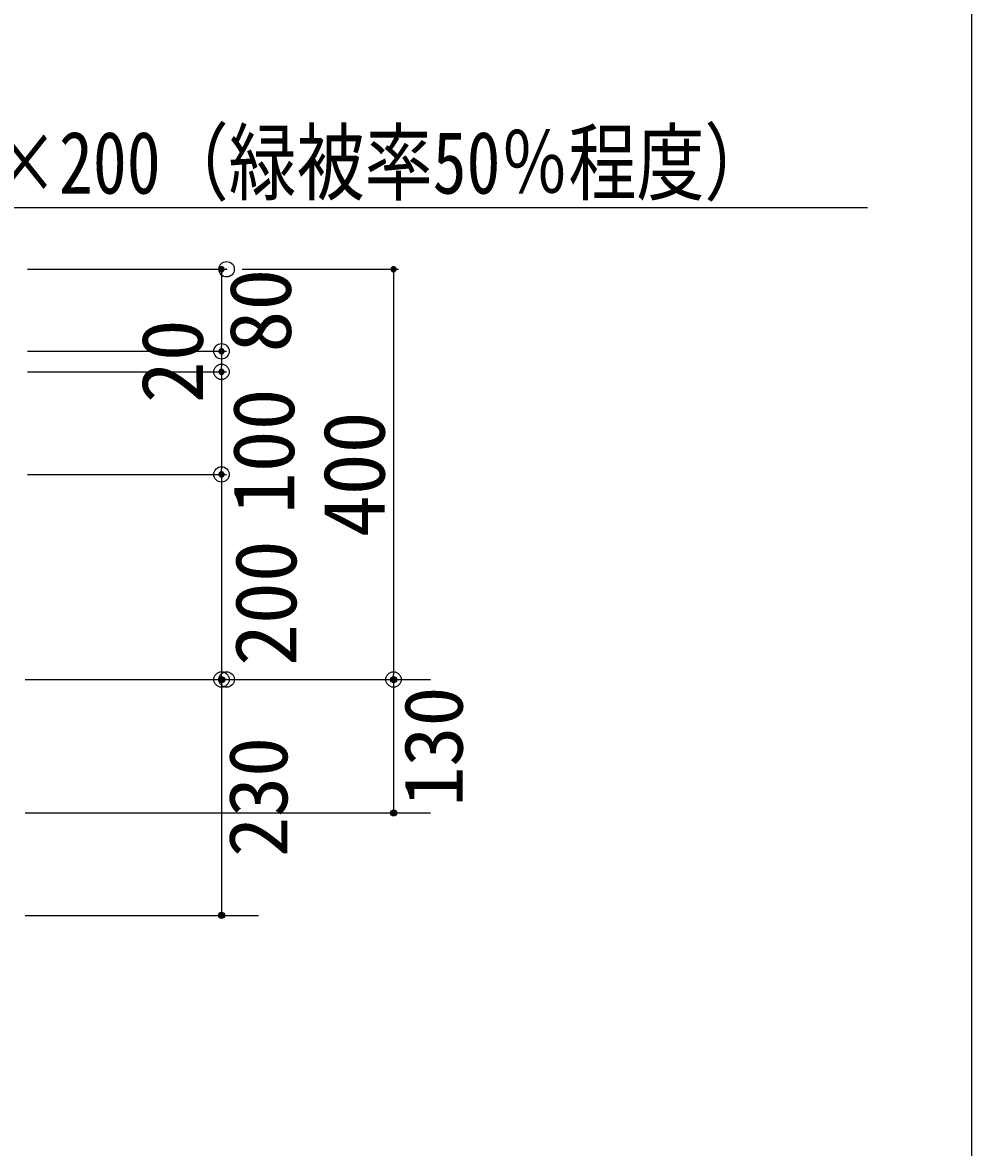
# Model space of a CAD drawing. Units: millimetres on the paper. Extents: x -337 to 306, y -306 to 220.
# Drawn here: x -118.7 to -81.67, y -12.76 to 31.12 of the extents above; entities that cross this region are included whole.
import ezdxf
from ezdxf.enums import TextEntityAlignment as Align

# ---------------------------------------------------------------- set-up
doc = ezdxf.new("R2010")
doc.units = ezdxf.units.MM
doc.header["$PDMODE"] = 32
doc.header["$PDSIZE"] = 0.6
for name, color, linetype in [('0-0_0', 7, 'Continuous'), ('0-1_DEFPOINTS', 7, 'Continuous'), ('0-3_D-TTL-LINE', 7, 'Continuous'), ('0-7_D-STR-DIM_1寸法', 7, 'Continuous'), ('0-9_D-STR-TXT-文字', 7, 'Continuous'), ('0-D_1', 7, 'Continuous')]:
    doc.layers.add(name, color=color, linetype=linetype)
doc.styles.add('ＭＳ ゴシック', font='')
doc.styles.get('ＭＳ ゴシック').set_extended_font_data('MS Gothic')

msp = doc.modelspace()

# ---------------------------------------------------------------- linework, layer by layer
at = {"layer": '0-0_0'}
for p, q in [((-118.599, 5.494), (-109.494, 5.494)), ((-110.962, 5.494), (-102.782, 5.494)), ((-110.934, 5.374), (-110.934, -3.586)), ((-104.222, 5.374), (-104.222, 0.414)), ((-118.599, 0.294), (-102.782, 0.294)), ((-118.599, -3.706), (-109.494, -3.706))]:
    msp.add_line(p, q, dxfattribs=at)
for centre, radius in [((-110.934, 5.494), 0.12), ((-110.934, 5.494), 0.096), ((-110.934, 5.494), 0.072), ((-110.934, 5.494), 0.048), ((-110.934, 5.494), 0.024), ((-104.222, 5.494), 0.12), ((-104.222, 5.494), 0.096), ((-104.222, 5.494), 0.072), ((-104.222, 5.494), 0.048), ((-104.222, 5.494), 0.024), ((-104.222, 0.294), 0.12), ((-104.222, 0.294), 0.096), ((-104.222, 0.294), 0.072), ((-104.222, 0.294), 0.048), ((-104.222, 0.294), 0.024), ((-110.934, -3.706), 0.12), ((-110.934, -3.706), 0.096), ((-110.934, -3.706), 0.072), ((-110.934, -3.706), 0.048), ((-110.934, -3.706), 0.024)]:
    msp.add_circle(centre, radius, dxfattribs=at)
at = {"layer": '0-1_DEFPOINTS'}
for p in [(-110.734, 21.494), (-110.934, 18.294), (-110.934, 17.494), (-110.934, 13.494), (-110.934, 5.494), (-110.734, 5.494), (-104.222, 5.494)]:
    msp.add_point(p, dxfattribs=at)
at = {"layer": '0-3_D-TTL-LINE'}
msp.add_line((-81.671, 220.017), (-81.671, -229.583), dxfattribs=at)
at = {"layer": '0-7_D-STR-DIM_1寸法'}
for p, q in [((-110.994, 21.574), (-110.994, 21.414)), ((-110.954, 21.591), (-110.954, 21.396)), ((-110.894, 21.585), (-110.894, 21.402)), ((-110.854, 21.554), (-110.854, 21.434)), ((-104.282, 21.574), (-104.282, 21.414)), ((-104.242, 21.591), (-104.242, 21.396)), ((-104.182, 21.585), (-104.182, 21.402)), ((-104.142, 21.554), (-104.142, 21.434)), ((-118.499, 21.494), (-110.734, 21.494)), ((-110.934, 21.394), (-110.934, 21.294)), ((-110.934, 21.294), (-110.934, 18.494)), ((-110.134, 21.494), (-104.022, 21.494)), ((-104.222, 21.394), (-104.222, 21.294)), ((-104.222, 21.294), (-104.222, 5.694)), ((-110.934, 18.394), (-110.934, 18.494)), ((-118.499, 18.294), (-110.734, 18.294)), ((-118.499, 18.294), (-110.734, 18.294)), ((-111.014, 18.234), (-111.014, 18.354)), ((-110.994, 18.374), (-110.994, 18.214)), ((-110.974, 18.202), (-110.974, 18.385)), ((-110.954, 18.391), (-110.954, 18.196)), ((-110.934, 18.194), (-110.934, 18.094)), ((-110.934, 18.094), (-110.934, 17.694)), ((-110.914, 18.196), (-110.914, 18.391)), ((-110.894, 18.385), (-110.894, 18.202)), ((-110.874, 18.214), (-110.874, 18.374)), ((-110.854, 18.354), (-110.854, 18.234)), ((-111.014, 17.434), (-111.014, 17.554)), ((-110.994, 17.574), (-110.994, 17.414)), ((-110.974, 17.402), (-110.974, 17.585)), ((-110.954, 17.591), (-110.954, 17.396)), ((-110.934, 17.594), (-110.934, 17.694)), ((-110.914, 17.396), (-110.914, 17.591)), ((-110.894, 17.585), (-110.894, 17.402)), ((-110.874, 17.414), (-110.874, 17.574)), ((-110.854, 17.554), (-110.854, 17.434)), ((-118.499, 17.494), (-110.734, 17.494)), ((-118.499, 17.494), (-110.734, 17.494)), ((-110.934, 17.394), (-110.934, 17.294)), ((-110.934, 17.294), (-110.934, 13.694)), ((-110.934, 13.594), (-110.934, 13.694)), ((-118.499, 13.494), (-110.734, 13.494)), ((-118.499, 13.494), (-110.734, 13.494)), ((-111.014, 13.434), (-111.014, 13.554)), ((-110.994, 13.574), (-110.994, 13.414)), ((-110.974, 13.402), (-110.974, 13.585)), ((-110.954, 13.591), (-110.954, 13.396)), ((-110.934, 13.394), (-110.934, 13.294)), ((-110.934, 13.294), (-110.934, 5.694)), ((-110.914, 13.396), (-110.914, 13.591)), ((-110.894, 13.585), (-110.894, 13.402)), ((-110.874, 13.414), (-110.874, 13.574)), ((-110.854, 13.554), (-110.854, 13.434)), ((-118.499, 5.494), (-110.734, 5.494)), ((-111.014, 5.434), (-111.014, 5.554)), ((-110.974, 5.402), (-110.974, 5.585)), ((-110.934, 5.594), (-110.934, 5.694)), ((-110.914, 5.396), (-110.914, 5.591)), ((-110.874, 5.414), (-110.874, 5.574)), ((-110.134, 5.494), (-104.022, 5.494)), ((-104.302, 5.434), (-104.302, 5.554)), ((-104.262, 5.402), (-104.262, 5.585)), ((-104.222, 5.594), (-104.222, 5.694)), ((-104.202, 5.396), (-104.202, 5.591)), ((-104.162, 5.414), (-104.162, 5.574))]:
    msp.add_line(p, q, dxfattribs=at)
for points in [[(-110.934, 21.594), (-110.946, 21.593), (-110.959, 21.591), (-110.971, 21.587), (-110.982, 21.581), (-110.993, 21.575), (-111.002, 21.567), (-111.011, 21.557), (-111.018, 21.547), (-111.024, 21.536), (-111.029, 21.525), (-111.032, 21.512), (-111.034, 21.5), (-111.034, 21.487), (-111.032, 21.475), (-111.029, 21.463), (-111.024, 21.451), (-111.018, 21.44), (-111.011, 21.43), (-111.002, 21.421), (-110.993, 21.413), (-110.982, 21.406), (-110.971, 21.401), (-110.959, 21.397), (-110.946, 21.394), (-110.934, 21.394), (-110.934, 21.494)], [(-110.934, 21.394), (-110.921, 21.394), (-110.909, 21.397), (-110.897, 21.401), (-110.886, 21.406), (-110.875, 21.413), (-110.865, 21.421), (-110.857, 21.43), (-110.849, 21.44), (-110.843, 21.451), (-110.839, 21.463), (-110.836, 21.475), (-110.834, 21.487), (-110.834, 21.5), (-110.836, 21.512), (-110.839, 21.525), (-110.843, 21.536), (-110.849, 21.547), (-110.857, 21.557), (-110.865, 21.567), (-110.875, 21.575), (-110.886, 21.581), (-110.897, 21.587), (-110.909, 21.591), (-110.921, 21.593), (-110.934, 21.594), (-110.934, 21.494)], [(-104.222, 21.594), (-104.235, 21.593), (-104.247, 21.591), (-104.259, 21.587), (-104.27, 21.581), (-104.281, 21.575), (-104.29, 21.567), (-104.299, 21.557), (-104.306, 21.547), (-104.312, 21.536), (-104.317, 21.525), (-104.32, 21.512), (-104.322, 21.5), (-104.322, 21.487), (-104.32, 21.475), (-104.317, 21.463), (-104.312, 21.451), (-104.306, 21.44), (-104.299, 21.43), (-104.29, 21.421), (-104.281, 21.413), (-104.27, 21.406), (-104.259, 21.401), (-104.247, 21.397), (-104.235, 21.394), (-104.222, 21.394), (-104.222, 21.494)], [(-104.222, 21.394), (-104.209, 21.394), (-104.197, 21.397), (-104.185, 21.401), (-104.174, 21.406), (-104.163, 21.413), (-104.154, 21.421), (-104.145, 21.43), (-104.138, 21.44), (-104.132, 21.451), (-104.127, 21.463), (-104.124, 21.475), (-104.122, 21.487), (-104.122, 21.5), (-104.124, 21.512), (-104.127, 21.525), (-104.132, 21.536), (-104.138, 21.547), (-104.145, 21.557), (-104.154, 21.567), (-104.163, 21.575), (-104.174, 21.581), (-104.185, 21.587), (-104.197, 21.591), (-104.209, 21.593), (-104.222, 21.594), (-104.222, 21.494)], [(-110.934, 18.394), (-110.946, 18.393), (-110.959, 18.391), (-110.971, 18.387), (-110.982, 18.381), (-110.993, 18.375), (-111.002, 18.367), (-111.011, 18.357), (-111.018, 18.347), (-111.024, 18.336), (-111.029, 18.325), (-111.032, 18.312), (-111.034, 18.3), (-111.034, 18.287), (-111.032, 18.275), (-111.029, 18.263), (-111.024, 18.251), (-111.018, 18.24), (-111.011, 18.23), (-111.002, 18.221), (-110.993, 18.213), (-110.982, 18.206), (-110.971, 18.201), (-110.959, 18.197), (-110.946, 18.194), (-110.934, 18.194), (-110.934, 18.294)], [(-110.934, 18.394), (-110.946, 18.393), (-110.959, 18.391), (-110.971, 18.387), (-110.982, 18.381), (-110.993, 18.375), (-111.002, 18.367), (-111.011, 18.357), (-111.018, 18.347), (-111.024, 18.336), (-111.029, 18.325), (-111.032, 18.312), (-111.034, 18.3), (-111.034, 18.287), (-111.032, 18.275), (-111.029, 18.263), (-111.024, 18.251), (-111.018, 18.24), (-111.011, 18.23), (-111.002, 18.221), (-110.993, 18.213), (-110.982, 18.206), (-110.971, 18.201), (-110.959, 18.197), (-110.946, 18.194), (-110.934, 18.194), (-110.934, 18.294)], [(-110.934, 18.194), (-110.921, 18.194), (-110.909, 18.197), (-110.897, 18.201), (-110.886, 18.206), (-110.875, 18.213), (-110.865, 18.221), (-110.857, 18.23), (-110.849, 18.24), (-110.843, 18.251), (-110.839, 18.263), (-110.836, 18.275), (-110.834, 18.287), (-110.834, 18.3), (-110.836, 18.312), (-110.839, 18.325), (-110.843, 18.336), (-110.849, 18.347), (-110.857, 18.357), (-110.865, 18.367), (-110.875, 18.375), (-110.886, 18.381), (-110.897, 18.387), (-110.909, 18.391), (-110.921, 18.393), (-110.934, 18.394), (-110.934, 18.294)], [(-110.934, 18.194), (-110.921, 18.194), (-110.909, 18.197), (-110.897, 18.201), (-110.886, 18.206), (-110.875, 18.213), (-110.865, 18.221), (-110.857, 18.23), (-110.849, 18.24), (-110.843, 18.251), (-110.839, 18.263), (-110.836, 18.275), (-110.834, 18.287), (-110.834, 18.3), (-110.836, 18.312), (-110.839, 18.325), (-110.843, 18.336), (-110.849, 18.347), (-110.857, 18.357), (-110.865, 18.367), (-110.875, 18.375), (-110.886, 18.381), (-110.897, 18.387), (-110.909, 18.391), (-110.921, 18.393), (-110.934, 18.394), (-110.934, 18.294)], [(-110.934, 17.594), (-110.946, 17.593), (-110.959, 17.591), (-110.971, 17.587), (-110.982, 17.581), (-110.993, 17.575), (-111.002, 17.567), (-111.011, 17.557), (-111.018, 17.547), (-111.024, 17.536), (-111.029, 17.525), (-111.032, 17.512), (-111.034, 17.5), (-111.034, 17.487), (-111.032, 17.475), (-111.029, 17.463), (-111.024, 17.451), (-111.018, 17.44), (-111.011, 17.43), (-111.002, 17.421), (-110.993, 17.413), (-110.982, 17.406), (-110.971, 17.401), (-110.959, 17.397), (-110.946, 17.394), (-110.934, 17.394), (-110.934, 17.494)], [(-110.934, 17.594), (-110.946, 17.593), (-110.959, 17.591), (-110.971, 17.587), (-110.982, 17.581), (-110.993, 17.575), (-111.002, 17.567), (-111.011, 17.557), (-111.018, 17.547), (-111.024, 17.536), (-111.029, 17.525), (-111.032, 17.512), (-111.034, 17.5), (-111.034, 17.487), (-111.032, 17.475), (-111.029, 17.463), (-111.024, 17.451), (-111.018, 17.44), (-111.011, 17.43), (-111.002, 17.421), (-110.993, 17.413), (-110.982, 17.406), (-110.971, 17.401), (-110.959, 17.397), (-110.946, 17.394), (-110.934, 17.394), (-110.934, 17.494)], [(-110.934, 17.394), (-110.921, 17.394), (-110.909, 17.397), (-110.897, 17.401), (-110.886, 17.406), (-110.875, 17.413), (-110.865, 17.421), (-110.857, 17.43), (-110.849, 17.44), (-110.843, 17.451), (-110.839, 17.463), (-110.836, 17.475), (-110.834, 17.487), (-110.834, 17.5), (-110.836, 17.512), (-110.839, 17.525), (-110.843, 17.536), (-110.849, 17.547), (-110.857, 17.557), (-110.865, 17.567), (-110.875, 17.575), (-110.886, 17.581), (-110.897, 17.587), (-110.909, 17.591), (-110.921, 17.593), (-110.934, 17.594), (-110.934, 17.494)], [(-110.934, 17.394), (-110.921, 17.394), (-110.909, 17.397), (-110.897, 17.401), (-110.886, 17.406), (-110.875, 17.413), (-110.865, 17.421), (-110.857, 17.43), (-110.849, 17.44), (-110.843, 17.451), (-110.839, 17.463), (-110.836, 17.475), (-110.834, 17.487), (-110.834, 17.5), (-110.836, 17.512), (-110.839, 17.525), (-110.843, 17.536), (-110.849, 17.547), (-110.857, 17.557), (-110.865, 17.567), (-110.875, 17.575), (-110.886, 17.581), (-110.897, 17.587), (-110.909, 17.591), (-110.921, 17.593), (-110.934, 17.594), (-110.934, 17.494)], [(-110.934, 13.594), (-110.946, 13.593), (-110.959, 13.591), (-110.971, 13.587), (-110.982, 13.581), (-110.993, 13.575), (-111.002, 13.567), (-111.011, 13.557), (-111.018, 13.547), (-111.024, 13.536), (-111.029, 13.525), (-111.032, 13.512), (-111.034, 13.5), (-111.034, 13.487), (-111.032, 13.475), (-111.029, 13.463), (-111.024, 13.451), (-111.018, 13.44), (-111.011, 13.43), (-111.002, 13.421), (-110.993, 13.413), (-110.982, 13.406), (-110.971, 13.401), (-110.959, 13.397), (-110.946, 13.394), (-110.934, 13.394), (-110.934, 13.494)], [(-110.934, 13.594), (-110.946, 13.593), (-110.959, 13.591), (-110.971, 13.587), (-110.982, 13.581), (-110.993, 13.575), (-111.002, 13.567), (-111.011, 13.557), (-111.018, 13.547), (-111.024, 13.536), (-111.029, 13.525), (-111.032, 13.512), (-111.034, 13.5), (-111.034, 13.487), (-111.032, 13.475), (-111.029, 13.463), (-111.024, 13.451), (-111.018, 13.44), (-111.011, 13.43), (-111.002, 13.421), (-110.993, 13.413), (-110.982, 13.406), (-110.971, 13.401), (-110.959, 13.397), (-110.946, 13.394), (-110.934, 13.394), (-110.934, 13.494)], [(-110.934, 13.394), (-110.921, 13.394), (-110.909, 13.397), (-110.897, 13.401), (-110.886, 13.406), (-110.875, 13.413), (-110.865, 13.421), (-110.857, 13.43), (-110.849, 13.44), (-110.843, 13.451), (-110.839, 13.463), (-110.836, 13.475), (-110.834, 13.487), (-110.834, 13.5), (-110.836, 13.512), (-110.839, 13.525), (-110.843, 13.536), (-110.849, 13.547), (-110.857, 13.557), (-110.865, 13.567), (-110.875, 13.575), (-110.886, 13.581), (-110.897, 13.587), (-110.909, 13.591), (-110.921, 13.593), (-110.934, 13.594), (-110.934, 13.494)], [(-110.934, 13.394), (-110.921, 13.394), (-110.909, 13.397), (-110.897, 13.401), (-110.886, 13.406), (-110.875, 13.413), (-110.865, 13.421), (-110.857, 13.43), (-110.849, 13.44), (-110.843, 13.451), (-110.839, 13.463), (-110.836, 13.475), (-110.834, 13.487), (-110.834, 13.5), (-110.836, 13.512), (-110.839, 13.525), (-110.843, 13.536), (-110.849, 13.547), (-110.857, 13.557), (-110.865, 13.567), (-110.875, 13.575), (-110.886, 13.581), (-110.897, 13.587), (-110.909, 13.591), (-110.921, 13.593), (-110.934, 13.594), (-110.934, 13.494)], [(-110.934, 5.594), (-110.946, 5.593), (-110.959, 5.591), (-110.971, 5.587), (-110.982, 5.581), (-110.993, 5.575), (-111.002, 5.567), (-111.011, 5.557), (-111.018, 5.547), (-111.024, 5.536), (-111.029, 5.525), (-111.032, 5.512), (-111.034, 5.5), (-111.034, 5.487), (-111.032, 5.475), (-111.029, 5.463), (-111.024, 5.451), (-111.018, 5.44), (-111.011, 5.43), (-111.002, 5.421), (-110.993, 5.413), (-110.982, 5.406), (-110.971, 5.401), (-110.959, 5.397), (-110.946, 5.394), (-110.934, 5.394), (-110.934, 5.494)], [(-110.934, 5.394), (-110.921, 5.394), (-110.909, 5.397), (-110.897, 5.401), (-110.886, 5.406), (-110.875, 5.413), (-110.865, 5.421), (-110.857, 5.43), (-110.849, 5.44), (-110.843, 5.451), (-110.839, 5.463), (-110.836, 5.475), (-110.834, 5.487), (-110.834, 5.5), (-110.836, 5.512), (-110.839, 5.525), (-110.843, 5.536), (-110.849, 5.547), (-110.857, 5.557), (-110.865, 5.567), (-110.875, 5.575), (-110.886, 5.581), (-110.897, 5.587), (-110.909, 5.591), (-110.921, 5.593), (-110.934, 5.594), (-110.934, 5.494)], [(-104.222, 5.594), (-104.235, 5.593), (-104.247, 5.591), (-104.259, 5.587), (-104.27, 5.581), (-104.281, 5.575), (-104.29, 5.567), (-104.299, 5.557), (-104.306, 5.547), (-104.312, 5.536), (-104.317, 5.525), (-104.32, 5.512), (-104.322, 5.5), (-104.322, 5.487), (-104.32, 5.475), (-104.317, 5.463), (-104.312, 5.451), (-104.306, 5.44), (-104.299, 5.43), (-104.29, 5.421), (-104.281, 5.413), (-104.27, 5.406), (-104.259, 5.401), (-104.247, 5.397), (-104.235, 5.394), (-104.222, 5.394), (-104.222, 5.494)], [(-104.222, 5.394), (-104.209, 5.394), (-104.197, 5.397), (-104.185, 5.401), (-104.174, 5.406), (-104.163, 5.413), (-104.154, 5.421), (-104.145, 5.43), (-104.138, 5.44), (-104.132, 5.451), (-104.127, 5.463), (-104.124, 5.475), (-104.122, 5.487), (-104.122, 5.5), (-104.124, 5.512), (-104.127, 5.525), (-104.132, 5.536), (-104.138, 5.547), (-104.145, 5.557), (-104.154, 5.567), (-104.163, 5.575), (-104.174, 5.581), (-104.185, 5.587), (-104.197, 5.591), (-104.209, 5.593), (-104.222, 5.594), (-104.222, 5.494)]]:
    msp.add_lwpolyline(points, close=True, dxfattribs=at)
at = {"layer": '0-D_1'}
msp.add_line((-85.731, 23.893), (-138.547, 23.893), dxfattribs=at)

# ---------------------------------------------------------------- texts
at = {"layer": '0-0_0', "style": 'ＭＳ ゴシック'}
for s, p in [('130', (-100.836, 0.537)), ('230', (-107.675, -1.428))]:
    msp.add_text(s, height=2.296, rotation=90, dxfattribs=at).set_placement(p, align=Align.BOTTOM_LEFT)
at = {"layer": '0-7_D-STR-DIM_1寸法', "style": 'ＭＳ ゴシック'}
for s, p in [('80', (-107.504, 18.246)), ('20', (-110.939, 16.272)), ('100', (-107.377, 11.94)), ('400', (-103.846, 11.043)), ('200', (-107.292, 6.019))]:
    msp.add_text(s, height=2.405, rotation=90, dxfattribs=at).set_placement(p, align=Align.BOTTOM_LEFT)
at = {"layer": '0-9_D-STR-TXT-文字', "style": 'ＭＳ ゴシック', "width": 0.8}
msp.add_text('緑化ブロック100×200（緑被率50％程度）', height=2.431, dxfattribs=at).set_placement((-139.807, 23.716), align=Align.BOTTOM_LEFT)

doc.saveas('drawing.dxf')
